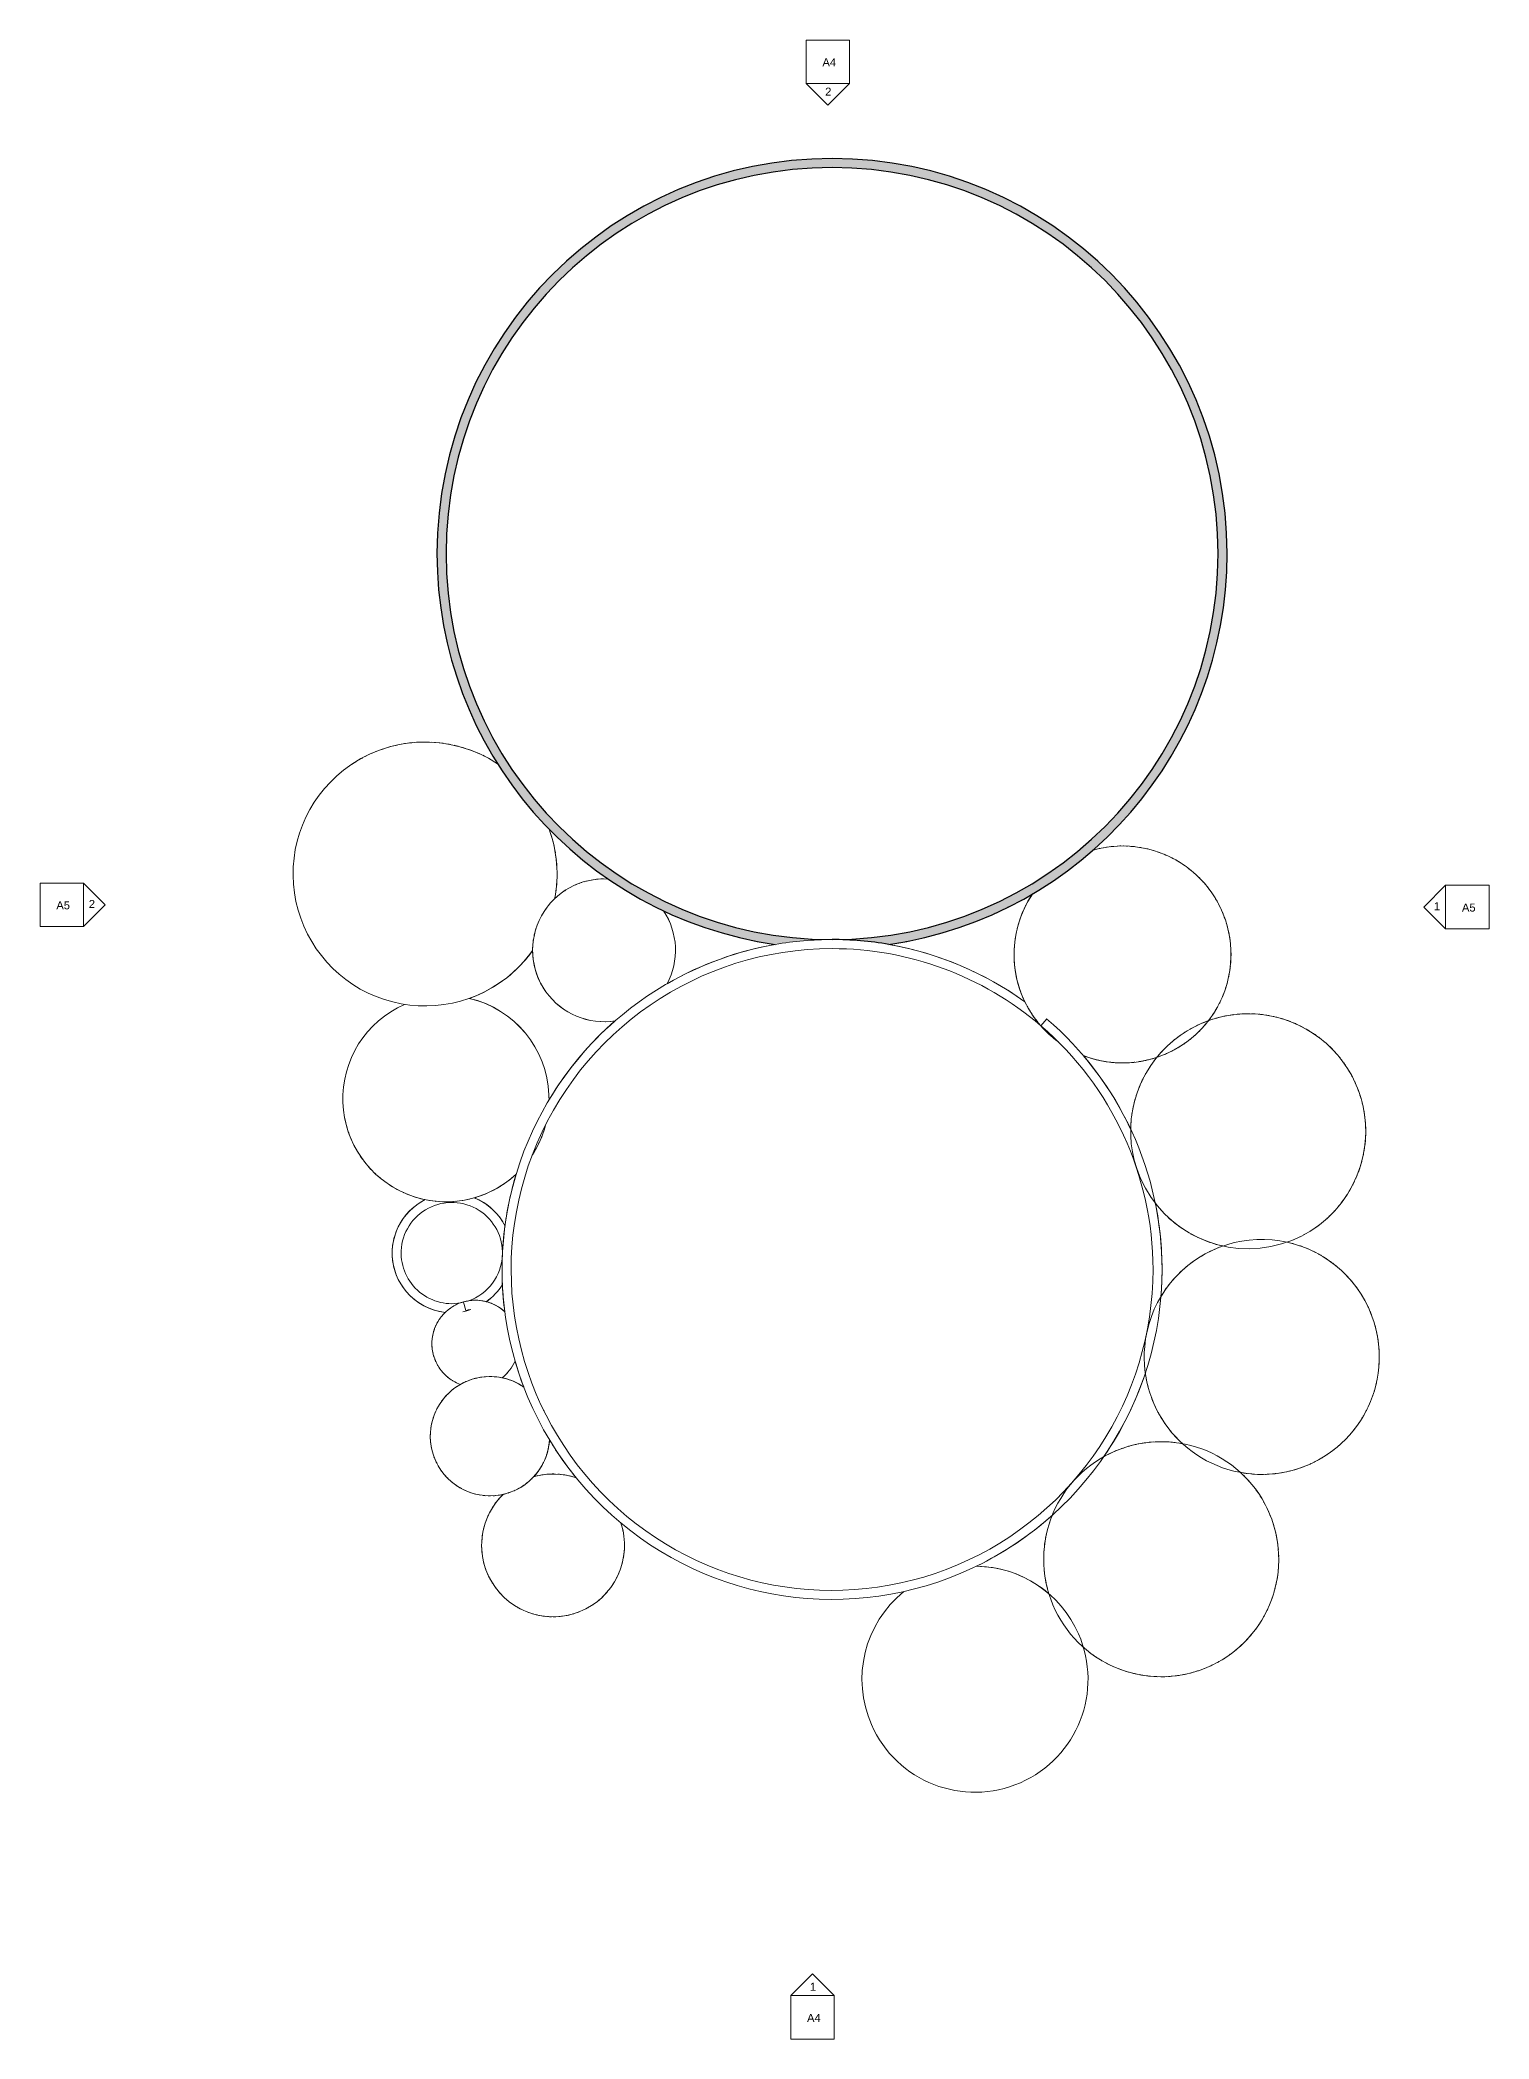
# Model space of a CAD drawing. Header units: inches. Extents: x -870 to 733, y -1250 to 961.
import ezdxf

# ---------------------------------------------------------------- set-up
doc = ezdxf.new("R2010")
doc.units = ezdxf.units.IN
doc.header["$MEASUREMENT"] = 0
for name, color, linetype, lineweight in [('A-ROOF', 132, 'Continuous', 13), ('A-WALL', 113, 'Continuous', 13), ('A-WALL-PATT', 111, 'Continuous', 13), ('G-ANNO-SYMB', 111, 'Continuous', 9)]:
    doc.layers.add(name, color=color, linetype=linetype, lineweight=lineweight)
doc.styles.add('Arial', font='arial.ttf', dxfattribs={"height": 8.851796})

# ---------------------------------------------------------------- blocks, each defined once
blk = doc.blocks.new('Elevation - Detail Number-164347-Staff Room Roof')
at = {"layer": 'G-ANNO-SYMB'}
for p, q in [((-0.25, -0.25), (-0.25, 0.25)), ((-0.25, 0.25), (0.25, 0.25)), ((0.25, 0.25), (0.25, -0.25)), ((0.25, -0.25), (-0.25, -0.25))]:
    blk.add_line(p, q, dxfattribs=at)
blk = doc.blocks.new('Elevation - Detail Number-164074-Staff Room Roof')
at = {"layer": 'G-ANNO-SYMB'}
for p, q in [((0, 0.25), (-0.25, 0)), ((0.25, 0), (0, 0.25)), ((-0.25, 0), (0.25, 0))]:
    blk.add_line(p, q, dxfattribs=at)

msp = doc.modelspace()

# ---------------------------------------------------------------- hatches: boundary and pattern name
at = {"layer": 'A-WALL-PATT'}
for points in [[(-421.1, 393), (-420.8, 407.5), (-420.1, 422.1), (-418.8, 436.6), (-417.1, 451.1), (-414.9, 465.5), (-412.1, 479.8), (-408.9, 494.1), (-405.2, 508.2), (-401.1, 522.1), (-396.4, 535.9), (-391.3, 549.6), (-385.7, 563.1), (-379.7, 576.3), (-373.2, 589.4), (-366.3, 602.2), (-358.9, 614.8), (-351.1, 627.1), (-342.9, 639.2), (-334.3, 651), (-325.3, 662.4), (-315.9, 673.6), (-306.1, 684.4), (-296, 694.9), (-285.5, 705), (-274.7, 714.8), (-263.5, 724.2), (-252.1, 733.2), (-240.3, 741.8), (-228.3, 750), (-215.9, 757.8), (-202.6, 765.5), (-190.5, 772.1), (-177.5, 778.6), (-164.2, 784.6), (-150.7, 790.2), (-137.1, 795.3), (-123.2, 799.9), (-109.3, 804.1), (-95.2, 807.8), (-80.8, 811), (-66.6, 813.7), (-52.2, 816), (-37.7, 817.7), (-23.2, 819), (-8.6, 819.7), (5.9, 820), (20.5, 819.7), (35.1, 819), (49.6, 817.7), (64.1, 816), (78.5, 813.7), (92.8, 811), (107, 807.8), (121.1, 804.1), (135.1, 799.9), (148.9, 795.3), (162.6, 790.2), (176, 784.6), (189.3, 778.6), (202.4, 772.1), (215.2, 765.2), (227.8, 757.8), (240.1, 750), (252.2, 741.8), (263.9, 733.2), (275.4, 724.2), (286.6, 714.8), (297.4, 705), (307.9, 694.9), (318, 684.4), (327.8, 673.6), (337.2, 662.4), (346.2, 651), (354.8, 639.2), (363, 627.1), (370.8, 614.8), (378.1, 602.2), (385.1, 589.4), (391.5, 576.3), (397.6, 563.1), (403.2, 549.6), (408.3, 535.9), (412.9, 522.1), (417.1, 508.2), (420.8, 494.1), (424, 479.8), (426.7, 465.5), (429, 451.1), (430.7, 436.6), (431.9, 422.1), (432.7, 407.5), (432.9, 393), (442.9, 393), (442.7, 407.7), (441.9, 422.5), (440.7, 437.2), (438.9, 451.8), (436.7, 466.4), (434, 480.9), (430.8, 495.3), (427.1, 509.6), (422.9, 523.8), (418.2, 537.8), (413.1, 551.6), (407.5, 565.3), (401.5, 578.8), (395, 592), (388, 605), (380.6, 617.8), (372.8, 630.3), (364.6, 642.6), (356, 654.6), (346.9, 666.2), (337.5, 677.6), (327.7, 688.6), (317.5, 699.3), (307, 709.7), (296.1, 719.7), (284.9, 729.3), (273.4, 738.5), (261.6, 747.4), (249.5, 755.8), (237.1, 763.8), (224.4, 771.4), (211.5, 778.6), (198.4, 785.3), (185, 791.6), (171.5, 797.4), (157.7, 802.8), (143.8, 807.6), (129.7, 812.1), (115.5, 816), (101.1, 819.5), (86.7, 822.4), (72.1, 824.9), (57.5, 826.9), (42.8, 828.4), (28.1, 829.4), (13.3, 829.9), (-1.5, 829.9), (-16.2, 829.4), (-30.9, 828.4), (-45.6, 826.9), (-60.2, 824.9), (-74.8, 822.4), (-89.3, 819.5), (-103.6, 816), (-117.8, 812.1), (-131.9, 807.6), (-145.8, 802.8), (-159.6, 797.4), (-173.2, 791.6), (-186.5, 785.3), (-199.7, 778.6), (-212.6, 771.4), (-225.2, 763.8), (-237.6, 755.8), (-249.7, 747.4), (-261.6, 738.5), (-273.1, 729.3), (-284.3, 719.7), (-295.1, 709.7), (-305.7, 699.3), (-315.8, 688.6), (-325.6, 677.6), (-335.1, 666.2), (-344.1, 654.6), (-352.7, 642.6), (-361, 630.3), (-368.8, 617.8), (-376.2, 605), (-383.1, 592), (-389.6, 578.8), (-395.7, 565.3), (-401.2, 551.6), (-406.4, 537.8), (-411, 523.8), (-415.2, 509.6), (-418.9, 495.3), (-422.1, 480.9), (-424.9, 466.4), (-427.1, 451.8), (-428.8, 437.2), (-430.1, 422.5), (-430.8, 407.7), (-431.1, 393)], [(-56.9, -39.5), (-44.5, -37.5), (-31.9, -36), (-19.3, -34.9), (-6.7, -34.3), (5.9, -34), (-8.6, -33.8), (-23.2, -33), (-37.7, -31.8), (-52.2, -30.1), (-66.6, -27.8), (-80.9, -25.1), (-95.2, -21.9), (-109.3, -18.2), (-123.2, -14), (-137.1, -9.4), (-150.7, -4.3), (-164.2, 1.3), (-177.5, 7.3), (-190.5, 13.8), (-203.3, 20.8), (-215.9, 28.1), (-228.3, 35.9), (-240.3, 44.1), (-252.1, 52.7), (-263.5, 61.7), (-274.7, 71.1), (-285.5, 80.9), (-296, 91), (-306.1, 101.5), (-316, 112.4), (-325.3, 123.5), (-334.3, 134.9), (-342.9, 146.7), (-351.1, 158.8), (-358.9, 171.1), (-366.3, 183.7), (-373.2, 196.5), (-379.7, 209.6), (-385.7, 222.8), (-391.3, 236.3), (-396.4, 250), (-401.1, 263.8), (-405.2, 277.8), (-408.9, 291.9), (-412.1, 306.1), (-414.9, 320.4), (-417.1, 334.8), (-418.8, 349.3), (-420.1, 363.8), (-420.8, 378.4), (-421.1, 393), (-431.1, 393), (-430.8, 378.5), (-430.1, 364), (-428.9, 349.5), (-427.2, 335.1), (-425.1, 320.8), (-422.4, 306.5), (-419.3, 292.4), (-415.8, 278.3), (-411.7, 264.4), (-407.2, 250.6), (-402.3, 237), (-396.9, 223.6), (-391.1, 210.3), (-384.8, 197.2), (-378.1, 184.4), (-370.9, 171.7), (-363.4, 159.4), (-355.5, 147.2), (-347.1, 135.4), (-338.4, 123.8), (-329.1, 112.4), (-319.8, 101.6), (-309.9, 91), (-299.7, 80.6), (-289.2, 70.7), (-278.4, 61.1), (-267.2, 51.8), (-255.7, 42.9), (-244, 34.5), (-231.9, 26.4), (-219.7, 18.7), (-207.1, 11.4), (-194.3, 4.6), (-181.4, -1.9), (-168.2, -7.9), (-154.8, -13.4), (-141.2, -18.5), (-127.5, -23.2), (-113.6, -27.4), (-99.6, -31.1), (-85.5, -34.4), (-71.2, -37.2)], [(68.8, -39.5), (83.1, -37.2), (97.3, -34.4), (111.5, -31.1), (125.5, -27.4), (139.3, -23.2), (153.1, -18.5), (166.6, -13.4), (180, -7.9), (193.2, -1.9), (206.2, 4.6), (219, 11.4), (231.5, 18.7), (243.8, 26.4), (255.8, 34.5), (267.6, 42.9), (279.1, 51.8), (290.2, 61.1), (301.1, 70.7), (311.6, 80.6), (321.8, 91), (331.6, 101.6), (341.1, 112.6), (350.2, 123.8), (359, 135.4), (367.3, 147.2), (375.3, 159.4), (382.8, 171.7), (389.9, 184.4), (396.6, 197.2), (402.9, 210.3), (408.8, 223.6), (414.2, 237), (419.1, 250.6), (423.6, 264.4), (427.6, 278.3), (431.2, 292.4), (434.3, 306.5), (436.9, 320.8), (439.1, 335.1), (440.8, 349.5), (442, 364), (442.7, 378.5), (442.9, 393), (432.9, 393), (432.7, 378.4), (431.9, 363.8), (430.7, 349.3), (429, 334.8), (426.7, 320.4), (424, 306.1), (420.8, 291.9), (417.1, 277.8), (412.9, 263.8), (408.3, 250), (403.2, 236.3), (397.6, 222.8), (391.5, 209.6), (385.1, 196.5), (378.1, 183.7), (370.8, 171.1), (363, 158.8), (354.8, 146.7), (346.2, 134.9), (337.2, 123.5), (327.8, 112.3), (318, 101.5), (307.9, 91), (297.4, 80.9), (286.6, 71.1), (275.4, 61.7), (263.9, 52.7), (252.2, 44.1), (240.1, 35.9), (227.8, 28.1), (215.2, 20.8), (202.4, 13.8), (189.3, 7.3), (176, 1.3), (162.6, -4.3), (148.9, -9.4), (135.1, -14), (121.1, -18.2), (107, -21.9), (92.8, -25.1), (78.5, -27.8), (64.1, -30.1), (49.6, -31.8), (35.1, -33), (20.5, -33.8), (5.9, -34), (18.6, -34.3), (31.2, -34.9), (43.8, -36), (56.3, -37.5)]]:
    msp.add_hatch(color=256, dxfattribs=at).paths.add_polyline_path(points, flags=0)

# ---------------------------------------------------------------- linework, layer by layer
at = {"layer": 'A-ROOF'}
for centre, radius, start, end in [((-444.3, 38.5), 146, 56.6408, 128.2174), ((-444.3, 38.5), 146, 128.2174, 308.2174), ((-444.3, 38.5), 146, 349.232, 19.8242), ((327.2, -50.5), 120, 2.3346, 105.7408), ((-246.3, -45.9), 79, 86.6445, 215.5362), ((5.9, 393), 437, 296.0327, 297.0244), ((327.2, -50.5), 120, 146.1064, 182.3346), ((327.2, -50.5), 120, 146.1924, 182.3346), ((5.9, 393), 437, 297.9122, 298.8999), ((5.9, 393), 437, 299.7909, 300.4591), ((-246.3, -45.9), 79, 331.9581, 33.5468), ((5.9, 393), 437, 244.7606, 245.6939), ((-246.3, -45.9), 79, 332.0277, 33.4553), ((5.9, 393), 437, 246.5845, 247.5944), ((5.9, 393), 437, 248.4775, 249.4971), ((5.9, 393), 437, 250.3706, 251.4034), ((5.9, 393), 437, 288.4975, 289.5227), ((5.9, 393), 437, 290.3854, 291.398), ((5.9, 393), 437, 292.2698, 293.2735), ((5.9, 393), 437, 294.152, 295.1489), ((5.9, -399), 365, 99.9177, 119.9959), ((5.9, 393), 437, 252.2637, 253.3155), ((5.9, 393), 437, 254.1567, 255.2386), ((5.9, 393), 437, 256.0498, 257.1857), ((5.9, 393), 437, 257.9428, 259.8435), ((5.9, 393), 437, 278.2711, 280.1463), ((5.9, -399), 365, 54.2536, 80.0823), ((5.9, 393), 437, 280.7709, 282.0215), ((5.9, 393), 437, 282.7707, 283.8968), ((5.9, 393), 437, 284.6991, 285.772), ((5.9, 393), 437, 286.6037, 287.6473), ((-444.3, 38.5), 146, 308.2174, 324.5541), ((-444.3, 38.5), 146, 308.2174, 324.5719), ((-246.3, -45.9), 79, 180.2335, 215.5362), ((327.2, -50.5), 120, 182.3346, 205.84), ((327.2, -50.5), 120, 182.3346, 207.2637), ((327.2, -50.5), 120, 248.7578, 2.3346), ((-444.3, 38.5), 146, 289.6048, 308.2174), ((-421.2, -210.1), 114, 113.6809, 182.1346), ((-421.2, -210.1), 114, 2.1346, 76.9241), ((-421.2, -210.1), 114, 2.1346, 76.8588), ((-246.3, -45.9), 79, 215.5362, 279.0447), ((-246.3, -45.9), 79, 215.5362, 279.1423), ((327.2, -50.5), 120, 208.4006, 211.2721), ((5.9, -399), 365, 131.0765, 149.0799), ((327.2, -50.5), 120, 211.79, 215.1718), ((327.2, -50.5), 120, 216.1572, 218.575), ((327.2, -50.5), 120, 219.792, 221.1021), ((327.2, -50.5), 120, 221.1206, 233.7241), ((466.2, -246.1), 130, 3.8942, 198.3815), ((327.2, -50.5), 120, 248.8292, 288.435), ((5.9, -399), 365, 25.1944, 40.4157), ((466.2, -246.1), 130, 147.6681, 148.4069), ((466.2, -246.1), 130, 144.1949, 144.9152), ((466.2, -246.1), 130, 141.0304, 141.4235), ((466.2, -246.1), 130, 158.0876, 158.8825), ((466.2, -246.1), 130, 154.6144, 155.3905), ((466.2, -246.1), 130, 151.1413, 151.8987), ((-421.2, -210.1), 114, 182.1346, 313.0039), ((-421.2, -210.1), 114, 359.2903, 2.1346), ((-421.2, -210.1), 114, 359.226, 2.1346), ((466.2, -246.1), 130, 168.507, 169.3591), ((466.2, -246.1), 130, 165.0339, 165.8668), ((466.2, -246.1), 130, 161.5607, 162.3746), ((-421.2, -210.1), 114, 327.0469, 345.1125), ((466.2, -246.1), 130, 178.0221, 178.9263), ((466.2, -246.1), 130, 175.4532, 176.3444), ((466.2, -246.1), 130, 171.9801, 172.8517), ((466.2, -246.1), 130, 198.3815, 3.8942), ((-421.2, -210.1), 114, 286.0014, 312.9789), ((5.9, -399), 365, 163.1894, 172.4069), ((-414.7, -380.8), 66, 116.4023, 177.5138), ((-414.7, -380.8), 66, 26.9065, 67.9538), ((5.9, -399), 365, 0, 11.5686), ((481.2, -495.7), 130, 354.9317, 174.9317), ((-414.7, -380.8), 66, 177.5138, 263.7842), ((-414.7, -380.8), 66, 305.2693, 328.0879), ((-414.7, -380.8), 66, 322.4811, 323.8247), ((5.9, -399), 365, 182.6207, 187.365), ((5.9, -399), 365, 355.3173, 0), ((-388.7, -481), 48, 105.8944, 249.966), ((-388.7, -481), 48, 47.0116, 105.8944), ((-388.7, -481), 48, 47.1727, 75.2747), ((-414.7, -380.8), 66, 309.5489, 310.8928), ((-414.7, -380.8), 66, 313.7715, 315.3267), ((-414.7, -380.8), 66, 318.0469, 319.6022), ((481.2, -495.7), 130, 174.9317, 354.9317), ((-388.7, -481), 48, 308.0272, 336.4956), ((-388.7, -481), 48, 308.1304, 336.3027), ((5.9, -399), 365, 196.1105, 200.8545), ((-372.5, -583.4), 66, 55.4194, 194.1632), ((-372.5, -583.4), 66, 55.5563, 78.2535), ((5.9, -399), 365, 325.4518, 341.6914), ((481.2, -495.7), 130, 187.9595, 188.5311), ((481.2, -495.7), 130, 190.0514, 191.3921), ((481.2, -495.7), 130, 193.4929, 194.8256), ((481.2, -495.7), 130, 196.9275, 198.2601), ((481.2, -495.7), 130, 200.3577, 201.696), ((481.2, -495.7), 130, 203.7848, 205.1338), ((-372.5, -583.4), 66, 25.3954, 25.7386), ((481.2, -495.7), 130, 207.2098, 208.5742), ((481.2, -495.7), 130, 210.6332, 212.0184), ((481.2, -495.7), 130, 214.0554, 215.4684), ((481.2, -495.7), 130, 217.4767, 218.9278), ((-372.5, -583.4), 66, 194.1632, 356.5566), ((-372.5, -583.4), 66, 342.2943, 356.395), ((5.9, -399), 365, 211.0969, 219.1346), ((370, -719.5), 130, 8.3055, 188.3055), ((370, -719.5), 130, 109.0253, 110.0058), ((370, -719.5), 130, 105.6387, 106.5801), ((370, -719.5), 130, 102.2517, 103.1562), ((370, -719.5), 130, 98.8642, 99.7336), ((370, -719.5), 130, 95.4763, 96.312), ((370, -719.5), 130, 92.0877, 92.8912), ((370, -719.5), 130, 88.6983, 90.5209), ((370, -719.5), 130, 86.0509, 87.1266), ((481.2, -495.7), 130, 220.8973, 222.4043), ((370, -719.5), 130, 82.6302, 83.7343), ((481.2, -495.7), 130, 223.8682, 224.3174), ((481.2, -495.7), 130, 224.8674, 225.9167), ((370, -719.5), 130, 79.5511, 80.3434), ((481.2, -495.7), 130, 227.303, 227.5922), ((-372.5, -583.4), 66, 317.4031, 342.2943), ((370, -719.5), 130, 118.4077, 119.1838), ((370, -719.5), 130, 115.7978, 116.8652), ((370, -719.5), 130, 112.4117, 113.4338), ((-302.7, -704.2), 79, 71.018, 105.6307), ((-302.7, -704.2), 79, 71.1663, 105.575), ((-302.7, -704.2), 79, 134.3664, 183.4095), ((-302.7, -704.2), 79, 356.5905, 18.3129), ((5.9, -399), 365, 295.934, 311.826), ((370, -719.5), 130, 188.3055, 8.3055), ((-302.7, -704.2), 79, 183.4095, 356.5905), ((164, -852.3), 125, 23.6554, 89.3708), ((164, -852.3), 125, 49.1887, 89.2747), ((164, -852.3), 125, 129.0669, 203.6554), ((164, -852.3), 125, 203.6554, 23.6554)]:
    msp.add_arc(centre, radius, start, end, dxfattribs=at)
at = {"layer": 'A-WALL'}
for p, q in [((-364.1, 160.5), (-365.8, 161.6)), ((-306.1, 85.8), (-306.8, 87.7)), ((295.3, 65.2), (294.8, 65)), ((-241.8, 32.9), (-241.9, 33)), ((-300.8, 11.3), (-300.2, 14.6)), ((227.5, 16.3), (225.6, 13.4)), ((-327.8, -49.6), (-325.3, -46.2)), ((224.3, -112.2), (224.3, -112.4)), ((243.3, -121.8), (236.8, -129.4)), ((-307.2, -211.6), (-307.3, -205.8)), ((-533.6, -229.1), (-532.1, -236.4)), ((-531.3, -239.5), (-530.2, -243.6)), ((336.2, -243.7), (336.3, -243.8)), ((-325.7, -272.3), (-324.8, -271)), ((-346, -295.7), (-343.5, -293.5)), ((363.5, -325.7), (363.5, -325.8)), ((363.5, -325.8), (364.8, -327.4)), ((434.5, -372.2), (438.1, -373)), ((438.1, -373), (435.8, -373.9)), ((509.2, -368.8), (509.9, -368.5)), ((-407.9, -437.1), (-410.8, -438.4)), ((-401.8, -434.9), (-406.4, -436.4)), ((-399.1, -444.5), (-401.7, -435.3)), ((371.3, -426.3), (369.7, -428.8)), ((-356.1, -445.8), (-356.3, -445.6)), ((-345.4, -501.8), (-344.7, -500.3)), ((-406.9, -525.4), (-405.2, -526.1)), ((-359.1, -518.8), (-358.6, -518.5)), ((-359.1, -518.8), (-359.1, -518.8)), ((352.5, -513.6), (352.5, -513.7)), ((609.7, -515.2), (609.7, -515.1)), ((308, -605.2), (306.6, -606)), ((-277.1, -629.5), (-277.2, -629.4)), ((-357.9, -647.8), (-358, -647.8)), ((-227.6, -679.5), (-227.7, -679.5)), ((249.3, -671), (248.5, -673.2)), ((245.7, -757.7), (245.8, -757.8)), ((283.8, -816.8), (283.9, -817))]:
    msp.add_line(p, q, dxfattribs=at)
at = {"layer": 'A-WALL', "flags": 128}
for points in [[(-490.5, 177), (-491.1, 176.7), (-494.8, 175.4)], [(-482.5, 179.4), (-483.2, 179.2), (-486.8, 178.1)], [(-474.3, 181.3), (-475.1, 181.2), (-478.7, 180.4)], [(-466.1, 182.8), (-467, 182.7), (-470.4, 182.1)], [(-457.7, 183.8), (-458.8, 183.7), (-462.1, 183.4)], [(-449.4, 184.4), (-450.5, 184.3), (-453.8, 184.2)], [(-441, 184.4), (-442.3, 184.5), (-445.4, 184.5)], [(-432.6, 184), (-434, 184.1), (-437, 184.3)], [(-424.2, 183.1), (-425.7, 183.3), (-428.6, 183.6)], [(-416, 181.7), (-417.6, 182), (-420.3, 182.5)], [(-407.8, 179.8), (-409.5, 180.3), (-412, 180.9)], [(-399.7, 177.5), (-401.5, 178.1), (-403.9, 178.8)], [(-527.8, 158.2), (-527.9, 158.1), (-534.6, 153.2)], [(-520.8, 162.8), (-521, 162.7), (-525.5, 159.8)], [(-513.6, 167), (-513.8, 166.8), (-518, 164.5)], [(-506.1, 170.7), (-506.5, 170.6), (-510.4, 168.6)], [(-498.4, 174.1), (-498.9, 173.9), (-502.7, 172.3)], [(-391.8, 174.7), (-393.6, 175.4), (-395.9, 176.2)], [(-384.1, 171.5), (-386, 172.3), (-388.1, 173.2)], [(-376.5, 167.8), (-378.5, 168.8), (-380.4, 169.8)], [(-369.2, 163.7), (-371.2, 164.9), (-373, 165.9)], [(-303.7, 77.9), (-304.4, 80.4), (-305, 82.4)], [(-301.7, 70), (-302.4, 72.9), (-302.8, 74.5)], [(-300.1, 61.8), (-300.7, 65.3), (-301, 66.6)], [(302.6, 67), (302, 66.8), (298.5, 66)], [(310.1, 68.3), (309.4, 68.2), (306, 67.6)], [(317.6, 69.1), (316.8, 69), (313.6, 68.7)], [(325.2, 69.5), (324.2, 69.5), (321.1, 69.3)], [(332.8, 69.4), (331.7, 69.4), (328.7, 69.5)], [(340.3, 68.8), (339.1, 68.9), (336.3, 69.1)], [(347.8, 67.7), (346.5, 67.9), (343.9, 68.3)], [(355.3, 66.2), (353.9, 66.5), (351.4, 67)], [(-299, 53.3), (-299.5, 57.6), (-299.6, 58.5)], [(-298.4, 43.9), (-298.7, 49.9), (-298.7, 50.4)], [(362.6, 64.2), (361.1, 64.6), (358.8, 65.3)], [(369.7, 61.7), (368.2, 62.3), (366, 63)], [(376.7, 58.8), (375.1, 59.5), (373.1, 60.4)], [(383.5, 55.4), (381.8, 56.3), (380, 57.2)], [(390.1, 51.7), (388.4, 52.7), (386.7, 53.7)], [(396.5, 47.5), (394.7, 48.7), (393.2, 49.7)], [(402.5, 42.9), (400.7, 44.3), (399.4, 45.3)], [(-299.7, 17.9), (-299.6, 19), (-299.1, 23)], [(-298.8, 26), (-298.7, 26.7), (-298.4, 31.8)], [(-298.3, 34.2), (-298.3, 34.4), (-298.3, 42.2), (-298.3, 42.3)], [(408.3, 38), (406.4, 39.6), (405.3, 40.6)], [(413.7, 32.6), (411.9, 34.5), (410.9, 35.5)], [(418.8, 27), (417, 29), (416.1, 30)], [(423.5, 21.1), (421.8, 23.3), (421, 24.2)], [(220.1, 3.6), (219.8, 3.2), (218.3, 0)], [(223.7, 10.3), (223.4, 9.8), (221.7, 6.8)], [(427.8, 14.8), (426.2, 17.3), (425.6, 18.2)], [(431.8, 8.3), (430.2, 11), (429.7, 11.8)], [(435.3, 1.6), (433.8, 4.5), (433.4, 5.2)], [(211.7, -17.7), (211.7, -18), (210.7, -21.8)], [(214.1, -10.4), (213.9, -10.7), (212.7, -14.3)], [(216.8, -3.3), (216.7, -3.7), (215.3, -7.1)], [(438.4, -5.4), (437, -2.3), (436.7, -1.6)], [(441, -12.6), (439.8, -9.2), (439.6, -8.6)], [(443.2, -20), (442.2, -16.3), (442, -15.8)], [(219.2, -102.8), (209.5, -96.1), (199.7, -89.7), (189.6, -83.6), (179.3, -77.9), (168.9, -72.5), (158.3, -67.4), (147.6, -62.6), (136.7, -58.3), (125.6, -54.2), (114.5, -50.6), (103.2, -47.2), (91.8, -44.3), (80.3, -41.7), (68.8, -39.5)], [(207.6, -40.1), (207.6, -40.3), (207.3, -45.2)], [(208.5, -32.6), (208.5, -32.8), (207.9, -37.1)], [(209.9, -25.1), (209.8, -25.3), (209, -29.3)], [(445, -27.6), (444.1, -23.5), (444, -23.1)], [(446.2, -35.6), (445.5, -30.8), (445.5, -30.5)], [(447.1, -45.6), (446.5, -38.2), (446.5, -38.1)], [(-345.4, -69), (-341.5, -65.2), (-341.3, -65.1)], [(-339, -62.7), (-335.7, -59.2), (-335.6, -59)], [(-333.2, -56.3), (-330.3, -52.8), (-330.1, -52.6)], [(207.2, -47.8), (207.2, -47.8), (207.3, -55.4)], [(-353.9, -76.2), (-347.5, -70.9), (-347.5, -70.8)], [(-311.6, -241.6), (-311.3, -240.5), (-311, -239.2)], [(596.2, -245.1), (596.2, -245), (595.9, -237.3)], [(-529.1, -246.8), (-527.7, -250.6), (-527.7, -250.7)], [(-526.5, -253.8), (-524.9, -257.5), (-524.8, -257.5)], [(-523.4, -260.6), (-521.6, -264.1), (-521.5, -264.2)], [(-323.1, -268.2), (-322, -266.3), (-321.2, -264.8)], [(-319.6, -261.9), (-318.8, -260.1), (-317.9, -258.3)], [(-316.5, -255.3), (-315.9, -253.8), (-315, -251.6)], [(-313.9, -248.5), (-313.4, -247.2), (-312.6, -244.7)], [(594.2, -268.5), (594.3, -267.9), (594.9, -264.1)], [(595.4, -260.8), (595.4, -260.3), (595.8, -256.1)], [(596, -253), (596, -252.6), (596.2, -247.7)], [(-519.8, -267.2), (-517.8, -270.6), (-517.8, -270.6)], [(-515.9, -273.6), (-513.7, -276.7), (-513.6, -276.8)], [(-511.5, -279.6), (-509.1, -282.6), (-509.1, -282.7)], [(-506.8, -285.4), (-504.2, -288.2), (-504.1, -288.3)], [(588.1, -291.2), (588.5, -290.2), (589.5, -287.2)], [(590.6, -283.8), (590.9, -282.9), (591.8, -279.6)], [(592.7, -276.2), (592.8, -275.5), (593.6, -271.9)], [(-501.6, -290.8), (-498.9, -293.4), (-498.8, -293.5)], [(-496.2, -295.9), (-493.3, -298.3), (-493.2, -298.4)], [(-490.4, -300.7), (-487.4, -302.9), (-487.3, -303)], [(-484.3, -305), (-481.2, -307), (-481.1, -307.1)], [(-478, -308.9), (-474.8, -310.7), (-474.6, -310.8)], [(-364.1, -308.8), (-361.2, -307), (-360.9, -306.8)], [(-357.8, -304.8), (-355, -302.9), (-354.7, -302.7)], [(-351.7, -300.5), (-349.1, -298.4), (-348.8, -298.1)], [(578, -312.4), (578.8, -311.1), (580.1, -308.8)], [(581.8, -305.6), (582.4, -304.3), (583.6, -301.8)], [(585.2, -298.5), (585.7, -297.3), (586.8, -294.6)], [(-444.2, -321.7), (-448.9, -324.4), (-453.4, -327.3), (-457.6, -330.7), (-461.6, -334.4), (-465.2, -338.4), (-468.5, -342.6), (-471.5, -347.2), (-474, -351.9), (-476.2, -356.9), (-477.9, -362), (-479.3, -367.2), (-480.2, -372.5), (-480.6, -377.9)], [(-471.4, -312.4), (-468.1, -314), (-467.9, -314.1)], [(-464.6, -315.5), (-461.3, -316.8), (-461.1, -316.9)], [(-457.6, -318.1), (-454.2, -319.2), (-454, -319.3)], [(-450.5, -320.2), (-447, -321.1), (-446.8, -321.2)], [(-443.2, -321.9), (-439.7, -322.6), (-439.5, -322.6)], [(-435.9, -323.1), (-432.4, -323.5), (-432.1, -323.6)], [(-428.5, -323.8), (-424.9, -324), (-424.7, -324)], [(-421, -324.1), (-417.5, -324), (-417.2, -324)], [(-413.6, -323.8), (-410.1, -323.5), (-409.8, -323.5)], [(-406.2, -323.1), (-402.7, -322.6), (-402.4, -322.5)], [(-398.8, -321.9), (-395.4, -321.1), (-395.1, -321.1)], [(-391.6, -320.2), (-388.2, -319.2), (-387.9, -319.1)], [(-355.9, -350.8), (-358.4, -346.3), (-361.3, -341.9), (-364.6, -337.8), (-368.1, -334), (-372, -330.5), (-376.1, -327.2), (-380.4, -324.4), (-385, -321.8), (-389.8, -319.7)], [(-384.4, -318), (-381.2, -316.8), (-380.9, -316.7)], [(-377.5, -315.4), (-374.3, -314), (-374, -313.8)], [(-370.7, -312.3), (-367.6, -310.7), (-367.3, -310.5)], [(367, -330.2), (368.3, -331.6), (369.8, -333.4)], [(564.2, -331.5), (565.5, -329.9), (566.9, -328.3)], [(569.2, -325.4), (570.3, -323.9), (571.7, -322.1)], [(573.8, -319.1), (574.7, -317.6), (576.1, -315.6)], [(372.2, -335.9), (373.4, -337.1), (375.2, -339)], [(377.7, -341.4), (378.8, -342.4), (380.9, -344.3)], [(383.6, -346.5), (384.5, -347.2), (387, -349.2)], [(389.7, -351.2), (390.5, -351.8), (393.4, -353.8)], [(540.9, -352.5), (543.1, -350.9), (544.3, -350)], [(547.2, -347.8), (549.2, -346.2), (550.4, -345.1)], [(553.2, -342.7), (555, -341.1), (556.3, -339.8)], [(558.9, -337.2), (560.4, -335.7), (561.7, -334.2)], [(396.1, -355.6), (396.7, -356), (400.2, -358.1)], [(402.8, -359.6), (403.2, -359.8), (407.7, -362.2)], [(409.7, -363.2), (409.8, -363.3), (416.7, -366.3), (416.8, -366.3)], [(418.2, -366.9), (423.7, -369), (424, -369.1)], [(426.7, -370), (430.9, -371.2), (431.4, -371.4)], [(432.5, -375.2), (431.1, -375.7), (428.5, -376.9)], [(513.2, -367.3), (516.4, -366), (517.2, -365.7)], [(520.5, -364.2), (523.4, -362.8), (524.3, -362.4)], [(527.5, -360.7), (530.2, -359.2), (531.2, -358.7)], [(534.4, -356.8), (536.8, -355.3), (537.9, -354.5)], [(-480.6, -377.9), (-480.6, -383.4), (-480.2, -388.9), (-479.3, -394.4), (-477.9, -399.7), (-476.1, -404.9), (-473.9, -410), (-471.2, -414.8), (-468.2, -419.4), (-464.8, -423.7), (-461, -427.8), (-456.9, -431.5), (-452.5, -434.8), (-447.9, -437.8), (-443, -440.4), (-438, -442.5), (-432.7, -444.3), (-427.4, -445.6), (-421.9, -446.4)], [(399.2, -394.8), (399, -395), (393.4, -399.9), (393.3, -399.9)], [(405.3, -390.1), (405, -390.4), (400.9, -393.5)], [(411.8, -385.8), (411.2, -386.2), (407.8, -388.4)], [(418.5, -381.8), (417.6, -382.3), (414.5, -384.1)], [(425.4, -378.3), (424.3, -378.8), (421.5, -380.2)], [(375.6, -419.8), (373.8, -422.5), (373.1, -423.5)], [(380.5, -413.5), (378.2, -416.4), (377.6, -417.1)], [(385.8, -407.4), (382.9, -410.6), (382.5, -411.1)], [(392.2, -401), (388, -405.1), (387.7, -405.3)], [(-416.7, -442.1), (-418.8, -443.7), (-418.9, -443.8)], [(-412.5, -439.4), (-415, -440.9), (-415, -440.9)], [(-397.3, -433.8), (-397.5, -433.9), (-401.8, -434.9)], [(-392.7, -433.2), (-393.1, -433.2), (-395.8, -433.6)], [(-388, -433), (-388.6, -433), (-390.8, -433.1)], [(-383.3, -433.3), (-384.1, -433.3), (-386, -433.1)], [(-378.7, -434.1), (-379.7, -433.9), (-381.3, -433.6)], [(-374.2, -435.3), (-375.3, -434.9), (-376.7, -434.6)], [(-369.8, -436.9), (-371.1, -436.4), (-372.2, -436)], [(-365.5, -439), (-367, -438.2), (-367.9, -437.8)], [(-361.5, -441.5), (-363.1, -440.4), (-363.8, -440)], [(-432.2, -460.7), (-433.1, -462.8), (-433.2, -463)], [(-429.9, -456.4), (-431.1, -458.5), (-431.1, -458.7)], [(-427.2, -452.3), (-428.6, -454.3), (-428.7, -454.5)], [(-424.1, -448.6), (-425.7, -450.5), (-425.8, -450.6)], [(-420.6, -445.2), (-422.4, -446.9), (-422.5, -447)], [(-402.6, -445.7), (-398.1, -444.7), (-393.7, -443.4)], [(-357.6, -444.4), (-359.5, -443), (-359.9, -442.6)], [(-436.7, -479.5), (-436.7, -481.7), (-436.7, -482)], [(-436.6, -484.3), (-436.4, -486.5), (-436.3, -486.8)], [(-436.3, -474.6), (-436.5, -476.9), (-436.5, -477.2)], [(-435.4, -469.9), (-435.8, -472.1), (-435.9, -472.3)], [(-434, -465.2), (-434.7, -467.4), (-434.8, -467.6)], [(-436, -489.1), (-435.6, -491.2), (-435.5, -491.6)], [(-434.9, -493.9), (-434.3, -495.9), (-434.2, -496.3)], [(-433.4, -498.5), (-432.6, -500.4), (-432.4, -500.8)], [(-431.4, -502.9), (-430.4, -504.7), (-430.2, -505.1)], [(-429, -507.1), (-427.9, -508.8), (-427.6, -509.2)], [(-350.4, -510), (-349.4, -508.5), (-348.9, -507.9)], [(-347.7, -506), (-346.8, -504.6), (-346.4, -503.8)], [(-426.2, -511), (-424.9, -512.6), (-424.5, -512.9)], [(-422.9, -514.7), (-421.5, -516), (-421.1, -516.4)], [(-419.4, -518), (-417.9, -519.2), (-417.4, -519.5)], [(-415.5, -520.9), (-413.9, -521.9), (-413.4, -522.2)], [(-411.3, -523.4), (-409.7, -524.2), (-409.1, -524.5)], [(-356.9, -517), (-355.5, -515.7), (-355, -515.3)], [(-353.5, -513.7), (-352.2, -512.3), (-351.8, -511.8)], [(329.9, -595.9), (328.1, -596.5), (326, -597.2)], [(337.5, -593.6), (335.6, -594.2), (333.6, -594.7)], [(345.3, -591.9), (343.2, -592.3), (341.3, -592.7)], [(353.1, -590.6), (351, -590.9), (349.1, -591.2)], [(361, -589.8), (358.8, -590), (356.9, -590.2)], [(368.9, -589.5), (366.6, -589.6), (364.8, -589.6)], [(376.9, -589.7), (374.5, -589.6), (372.8, -589.6)], [(384.8, -590.4), (382.3, -590.1), (380.7, -590)], [(392.6, -591.5), (390.1, -591.1), (388.6, -590.9)], [(315.1, -601.7), (313.5, -602.4), (311.5, -603.4)], [(322.4, -598.5), (320.7, -599.2), (318.7, -600.1)], [(462, -627.7), (459.6, -625.4), (459, -624.8)], [(467.4, -633.5), (465.1, -630.9), (464.6, -630.4)], [(472.5, -639.6), (470.3, -636.9), (469.9, -636.3)], [(477.2, -646.1), (475.1, -643.1), (474.7, -642.6)], [(481.5, -652.8), (479.5, -649.6), (479.2, -649.1)], [(485.4, -659.7), (483.5, -656.3), (483.3, -655.9)], [(488.9, -667), (487.2, -663.3), (487, -663)], [(244.9, -684.1), (244.5, -685.5), (243.8, -688.2)], [(247.2, -676.6), (246.7, -678.2), (245.9, -680.7)], [(491.9, -674.4), (490.3, -670.5), (490.2, -670.2)], [(494.5, -682.2), (493.1, -677.9), (493, -677.6)], [(496.6, -690.4), (495.4, -685.4), (495.3, -685.2)], [(240.5, -707.1), (240.5, -707.9), (240.2, -711.6)], [(241.5, -699.4), (241.4, -700.4), (240.9, -703.7)], [(243, -691.7), (242.7, -692.9), (242.1, -695.9)], [(498.6, -700.8), (497.2, -693), (497.2, -692.9)], [(240, -714.9), (240, -715.5), (240, -719.6)], [(240, -722.7), (240, -723.1), (240.2, -728)], [(240.4, -730.5), (240.4, -730.7), (241.3, -738.3)]]:
    msp.add_lwpolyline(points, dxfattribs=at)
at = {"layer": 'A-WALL', "lineweight": 30}
for centre, radius, start, end in [((5.9, 393), 437, 360, 180), ((5.9, 393), 427, 0, 180), ((5.9, 393), 437, 180, 261.7289), ((5.9, 393), 427, 180, 270), ((5.9, 393), 427, 270, 0), ((5.9, 393), 437, 278.2711, 360), ((5.9, -399), 365, 80.0823, 90)]:
    msp.add_arc(centre, radius, start, end, dxfattribs=at)
at = {"layer": 'A-WALL'}
for centre, radius, start, end in [((-246.3, -45.9), 79, 117.1846, 119.4786), ((-246.3, -45.9), 79, 112.714, 115.0061), ((-246.3, -45.9), 79, 108.2433, 110.5337), ((-246.3, -45.9), 79, 103.7726, 106.0616), ((-246.3, -45.9), 79, 99.3019, 101.5895), ((-246.3, -45.9), 79, 94.8312, 97.1177), ((-246.3, -45.9), 79, 90.3604, 92.6459), ((-246.3, -45.9), 79, 86.7628, 88.1743), ((-246.3, -45.9), 79, 144.0082, 146.32), ((-246.3, -45.9), 79, 139.5377, 141.8455), ((-246.3, -45.9), 79, 135.0671, 137.3714), ((-246.3, -45.9), 79, 130.5965, 132.8977), ((-246.3, -45.9), 79, 126.1259, 128.4244), ((-246.3, -45.9), 79, 121.6553, 123.9514), ((-246.3, -45.9), 79, 161.8904, 164.226), ((-246.3, -45.9), 79, 157.4199, 159.748), ((-246.3, -45.9), 79, 152.9493, 155.2712), ((-246.3, -45.9), 79, 148.4788, 150.7952), ((5.9, -399), 365, 99.9177, 159.0009), ((5.9, -399), 355, 90, 159.0009), ((-246.3, -45.9), 79, 175.3019, 177.6709), ((-246.3, -45.9), 79, 170.8314, 173.1869), ((-246.3, -45.9), 79, 166.3609, 168.7055), ((5.9, -399), 365, 90, 99.9177), ((5.9, -399), 355, 49.4982, 90), ((-246.3, -45.9), 79, 179.7724, 182.1587), ((-246.3, -45.9), 79, 184.2429, 186.6518), ((-246.3, -45.9), 79, 188.7134, 191.1533), ((-246.3, -45.9), 79, 193.1839, 195.6686), ((327.2, -50.5), 120, 182.3346, 185.9195), ((327.2, -50.5), 120, 187.1111, 189.5046), ((327.2, -50.5), 120, 351.378, 353.5697), ((327.2, -50.5), 120, 355.0302, 357.4652), ((327.2, -50.5), 120, 358.6824, 2.3346), ((-246.3, -45.9), 79, 197.6544, 200.2098), ((-246.3, -45.9), 79, 202.1248, 204.8077), ((-246.3, -45.9), 79, 206.5953, 209.576), ((-246.3, -45.9), 79, 211.0957, 215.5362), ((327.2, -50.5), 120, 190.9322, 193.09), ((327.2, -50.5), 120, 194.6169, 196.6758), ((327.2, -50.5), 120, 198.2561, 200.2621), ((327.2, -50.5), 120, 340.4213, 342.4143), ((327.2, -50.5), 120, 344.0735, 346.1032), ((327.2, -50.5), 120, 347.7258, 349.8133), ((327.2, -50.5), 120, 201.8746, 203.8489), ((327.2, -50.5), 120, 205.4819, 206.3542), ((327.2, -50.5), 120, 205.84, 220.9223), ((327.2, -50.5), 120, 209.0826, 209.6508), ((327.2, -50.5), 120, 329.4646, 331.3995), ((327.2, -50.5), 120, 333.1168, 335.0659), ((327.2, -50.5), 120, 336.7691, 338.7367), ((327.2, -50.5), 120, 212.679, 212.9771), ((327.2, -50.5), 120, 214.2592, 214.6145), ((327.2, -50.5), 120, 216.2724, 216.3802), ((327.2, -50.5), 120, 217.5463, 218.2055), ((327.2, -50.5), 120, 219.8638, 220.1194), ((327.2, -50.5), 120, 220.8212, 221.7537), ((5.9, -399), 355, 0, 49.4377), ((5.9, -399), 365, 360, 49.4377), ((466.2, -246.1), 130, 118.2146, 120.0056), ((466.2, -246.1), 130, 114.6953, 116.487), ((466.2, -246.1), 130, 111.176, 112.9684), ((327.2, -50.5), 120, 318.5078, 320.4153), ((327.2, -50.5), 120, 322.1601, 324.0749), ((466.2, -246.1), 130, 107.6566, 109.4499), ((327.2, -50.5), 120, 325.8123, 327.7361), ((466.2, -246.1), 130, 104.1372, 105.9313), ((466.2, -246.1), 130, 100.6177, 102.4127), ((466.2, -246.1), 130, 97.0981, 98.8942), ((466.2, -246.1), 130, 93.5784, 95.3756), ((466.2, -246.1), 130, 90.0586, 91.857), ((466.2, -246.1), 130, 86.5387, 88.3385), ((466.2, -246.1), 130, 83.0187, 84.8199), ((466.2, -246.1), 130, 79.4985, 81.3014), ((466.2, -246.1), 130, 75.9781, 77.7829), ((466.2, -246.1), 130, 72.4575, 74.2643), ((466.2, -246.1), 130, 68.9367, 70.7458), ((466.2, -246.1), 130, 65.4156, 67.2273), ((466.2, -246.1), 130, 61.8942, 63.7087), ((327.2, -50.5), 120, 223.547, 225.4064), ((327.2, -50.5), 120, 227.1994, 229.0591), ((327.2, -50.5), 120, 230.8519, 232.7119), ((466.2, -246.1), 130, 132.2911, 134.08), ((466.2, -246.1), 130, 128.772, 130.5614), ((327.2, -50.5), 120, 300.2465, 302.1309), ((466.2, -246.1), 130, 125.2529, 127.0428), ((327.2, -50.5), 120, 303.8988, 305.7865), ((466.2, -246.1), 130, 121.7337, 123.5242), ((327.2, -50.5), 120, 307.5511, 309.4426), ((327.2, -50.5), 120, 311.2033, 313.0994), ((327.2, -50.5), 120, 314.8556, 316.7568), ((466.2, -246.1), 130, 58.3723, 60.1902), ((466.2, -246.1), 130, 54.8501, 56.6717), ((466.2, -246.1), 130, 51.3272, 53.1532), ((466.2, -246.1), 130, 47.8036, 49.6347), ((466.2, -246.1), 130, 44.2791, 46.1162), ((327.2, -50.5), 120, 249.114, 250.9765), ((327.2, -50.5), 120, 252.7664, 254.6296), ((327.2, -50.5), 120, 256.4187, 258.2827), ((327.2, -50.5), 120, 260.0711, 261.936), ((327.2, -50.5), 120, 263.7234, 265.5893), ((327.2, -50.5), 120, 267.3758, 269.2427), ((327.2, -50.5), 120, 271.0281, 272.8962), ((327.2, -50.5), 120, 274.6804, 276.5499), ((327.2, -50.5), 120, 278.3328, 280.2037), ((327.2, -50.5), 120, 281.9851, 283.8576), ((466.2, -246.1), 130, 146.367, 148.1545), ((327.2, -50.5), 120, 285.6374, 287.5118), ((466.2, -246.1), 130, 142.848, 144.6359), ((466.2, -246.1), 130, 139.3291, 141.1173), ((327.2, -50.5), 120, 289.2897, 291.1661), ((466.2, -246.1), 130, 135.8101, 137.5986), ((327.2, -50.5), 120, 292.942, 294.8207), ((327.2, -50.5), 120, 296.5942, 298.4756), ((466.2, -246.1), 130, 40.7534, 42.5976), ((466.2, -246.1), 130, 37.2262, 39.0791), ((466.2, -246.1), 130, 33.6969, 35.5606), ((466.2, -246.1), 130, 156.9236, 158.7105), ((466.2, -246.1), 130, 153.4048, 155.1919), ((466.2, -246.1), 130, 149.8859, 151.6732), ((466.2, -246.1), 130, 30.1648, 32.0421), ((466.2, -246.1), 130, 26.6283, 28.5236), ((466.2, -246.1), 130, 23.0853, 25.0051), ((466.2, -246.1), 130, 19.5314, 21.4866), ((466.2, -246.1), 130, 167.4801, 169.2666), ((466.2, -246.1), 130, 163.9613, 165.7479), ((466.2, -246.1), 130, 160.4425, 162.2292), ((466.2, -246.1), 130, 15.9572, 17.9681), ((466.2, -246.1), 130, 12.3383, 14.4496), ((466.2, -246.1), 130, 178.0364, 178.9263), ((466.2, -246.1), 130, 174.5176, 176.3041), ((466.2, -246.1), 130, 170.9989, 172.7853), ((466.2, -246.1), 130, 8.5853, 10.9311), ((466.2, -246.1), 130, 3.8942, 7.3948), ((5.9, -399), 365, 159.0009, 360), ((5.9, -399), 355, 159.0009, 360), ((-414.7, -380.8), 56, 357.5138, 177.5138), ((5.9, -399), 365, 172.4069, 177.5138), ((481.2, -495.7), 130, 76.8089, 77.5406), ((481.2, -495.7), 130, 73.3215, 75.1333), ((481.2, -495.7), 130, 69.8339, 71.6446), ((481.2, -495.7), 130, 66.3462, 68.1563), ((-414.7, -380.8), 56, 177.5138, 283.3719), ((-414.7, -380.8), 56, 289.3676, 357.5138), ((5.9, -399), 365, 177.5138, 182.6207), ((481.2, -495.7), 130, 62.8583, 64.6683), ((481.2, -495.7), 130, 59.3702, 61.1804), ((481.2, -495.7), 130, 55.8818, 57.6928), ((481.2, -495.7), 130, 52.393, 54.2053), ((481.2, -495.7), 130, 48.9039, 50.718), ((-414.7, -380.8), 66, 305.3504, 328.0234), ((481.2, -495.7), 130, 45.4143, 47.2308), ((481.2, -495.7), 130, 41.9242, 43.7437), ((481.2, -495.7), 130, 38.4333, 40.2568), ((481.2, -495.7), 130, 34.9415, 36.7699), ((-388.7, -481), 48, 75.2747, 98.8854), ((481.2, -495.7), 130, 31.4486, 33.2831), ((481.2, -495.7), 130, 27.9541, 29.7963), ((481.2, -495.7), 130, 24.4576, 26.3097), ((-388.7, -481), 38, 97.6393, 105.8944), ((481.2, -495.7), 130, 20.9582, 22.823), ((481.2, -495.7), 130, 17.4547, 19.3365), ((481.2, -495.7), 130, 13.9446, 15.85), ((481.2, -495.7), 130, 10.4237, 12.3635), ((481.2, -495.7), 130, 6.8826, 8.8771), ((481.2, -495.7), 130, 3.2973, 5.3907), ((481.2, -495.7), 130, 354.9317, 358.418), ((481.2, -495.7), 130, 359.5793, 1.9043), ((-372.5, -583.4), 66, 122.2823, 124.7158), ((-372.5, -583.4), 66, 117.4174, 119.8509), ((-372.5, -583.4), 66, 112.5525, 114.9861), ((-372.5, -583.4), 66, 107.6877, 110.1212), ((-372.5, -583.4), 66, 102.8228, 105.2563), ((-372.5, -583.4), 66, 97.9579, 100.3915), ((-372.5, -583.4), 66, 93.0931, 95.5266), ((-372.5, -583.4), 66, 88.2282, 90.6617), ((-372.5, -583.4), 66, 83.3633, 85.7969), ((-372.5, -583.4), 66, 78.4985, 80.932), ((-372.5, -583.4), 66, 73.6336, 76.0671), ((-372.5, -583.4), 66, 68.7687, 71.2023), ((-372.5, -583.4), 66, 63.9039, 66.3374), ((-372.5, -583.4), 66, 59.039, 61.4725), ((-372.5, -583.4), 66, 55.4804, 56.6077), ((481.2, -495.7), 130, 187.9595, 188.502), ((481.2, -495.7), 130, 190.2938, 192.0431), ((481.2, -495.7), 130, 193.8352, 195.5842), ((481.2, -495.7), 130, 346.4333, 347.8496), ((-372.5, -583.4), 66, 151.4715, 153.905), ((-372.5, -583.4), 66, 146.6066, 149.0401), ((-372.5, -583.4), 66, 141.7417, 144.1752), ((-372.5, -583.4), 66, 136.8769, 139.3104), ((-372.5, -583.4), 66, 132.012, 134.4455), ((-372.5, -583.4), 66, 127.1471, 129.5806), ((481.2, -495.7), 130, 197.3767, 199.1253), ((481.2, -495.7), 130, 200.9181, 202.6664), ((481.2, -495.7), 130, 204.4596, 206.2074), ((481.2, -495.7), 130, 335.6171, 337.2265), ((481.2, -495.7), 130, 339.1939, 340.7675), ((481.2, -495.7), 130, 342.7911, 344.3086), ((-372.5, -583.4), 66, 170.9309, 173.3644), ((-372.5, -583.4), 66, 166.066, 168.4996), ((-372.5, -583.4), 66, 162.2943, 163.6347), ((-372.5, -583.4), 66, 161.2012, 162.2943), ((-372.5, -583.4), 66, 156.3363, 158.7698), ((-372.5, -583.4), 66, 25.078, 26.7766), ((481.2, -495.7), 130, 208.0011, 209.7485), ((481.2, -495.7), 130, 211.5427, 213.2896), ((481.2, -495.7), 130, 215.0842, 216.8307), ((481.2, -495.7), 130, 321.3853, 323.0623), ((481.2, -495.7), 130, 324.9372, 326.6034), ((481.2, -495.7), 130, 328.4921, 330.1444), ((481.2, -495.7), 130, 332.0513, 333.6855), ((-372.5, -583.4), 66, 175.7958, 178.2293), ((-372.5, -583.4), 66, 180.6606, 183.0942), ((-372.5, -583.4), 66, 185.5255, 187.959), ((-372.5, -583.4), 66, 190.3904, 192.8239), ((-372.5, -583.4), 66, 346.066, 348.4996), ((-372.5, -583.4), 66, 350.9309, 353.3644), ((-372.5, -583.4), 66, 355.7958, 356.5064), ((481.2, -495.7), 130, 218.6258, 220.3717), ((481.2, -495.7), 130, 222.1674, 223.9128), ((481.2, -495.7), 130, 225.7091, 227.4539), ((481.2, -495.7), 130, 307.1936, 308.8982), ((481.2, -495.7), 130, 310.7399, 312.4392), ((481.2, -495.7), 130, 314.2871, 315.9802), ((481.2, -495.7), 130, 317.8354, 319.5213), ((-372.5, -583.4), 66, 195.2552, 197.6888), ((-372.5, -583.4), 66, 200.1201, 202.5536), ((-372.5, -583.4), 66, 204.985, 207.4185), ((-372.5, -583.4), 66, 209.8498, 212.2833), ((-372.5, -583.4), 66, 326.6066, 329.0401), ((-372.5, -583.4), 66, 331.4715, 333.905), ((-372.5, -583.4), 66, 336.3363, 338.7698), ((-372.5, -583.4), 66, 341.2012, 342.2943), ((-372.5, -583.4), 66, 342.2943, 343.6347), ((481.2, -495.7), 130, 289.4709, 291.1929), ((481.2, -495.7), 130, 293.0146, 294.734), ((481.2, -495.7), 130, 296.5587, 298.275), ((481.2, -495.7), 130, 300.1031, 301.8161), ((481.2, -495.7), 130, 303.6481, 305.3571), ((-372.5, -583.4), 66, 214.7147, 217.1482), ((-372.5, -583.4), 66, 219.5796, 222.0131), ((-372.5, -583.4), 66, 224.4444, 226.8779), ((-372.5, -583.4), 66, 229.3093, 231.7428), ((-372.5, -583.4), 66, 234.1742, 236.6077), ((-372.5, -583.4), 66, 239.039, 241.4725), ((-372.5, -583.4), 66, 297.4174, 299.8509), ((-372.5, -583.4), 66, 302.2823, 304.7158), ((-372.5, -583.4), 66, 307.1471, 309.5806), ((-372.5, -583.4), 66, 312.012, 314.4455), ((-372.5, -583.4), 66, 316.8769, 319.3104), ((-302.7, -704.2), 79, 102.392, 105.575), ((-372.5, -583.4), 66, 321.7417, 324.1752), ((-302.7, -704.2), 79, 96.9016, 101.3344), ((-302.7, -704.2), 79, 92.4685, 95.753), ((-302.7, -704.2), 79, 88.0349, 90.8031), ((-302.7, -704.2), 79, 83.6006, 86.196), ((-302.7, -704.2), 79, 79.1655, 81.6771), ((-302.7, -704.2), 79, 74.7293, 77.194), ((-302.7, -704.2), 79, 71.1663, 72.7289), ((481.2, -495.7), 130, 261.1283, 262.8645), ((481.2, -495.7), 130, 264.6707, 266.4055), ((481.2, -495.7), 130, 268.2131, 269.9466), ((481.2, -495.7), 130, 271.7556, 273.4877), ((481.2, -495.7), 130, 275.2983, 277.0287), ((481.2, -495.7), 130, 278.8412, 280.5698), ((481.2, -495.7), 130, 282.3842, 284.1108), ((481.2, -495.7), 130, 285.9274, 287.6519), ((-372.5, -583.4), 66, 243.9039, 246.3374), ((-372.5, -583.4), 66, 248.7687, 251.2023), ((-372.5, -583.4), 66, 253.6336, 256.0394), ((-372.5, -583.4), 66, 258.4985, 260.932), ((-372.5, -583.4), 66, 263.3633, 265.7969), ((-372.5, -583.4), 66, 268.2282, 270.6617), ((-302.7, -704.2), 79, 147.0102, 151.3953), ((-372.5, -583.4), 66, 273.0931, 275.5266), ((-302.7, -704.2), 79, 142.6243, 146.1737), ((-302.7, -704.2), 79, 138.2368, 141.0511), ((-372.5, -583.4), 66, 277.9579, 280.3915), ((-302.7, -704.2), 79, 134.4744, 136.4588), ((-372.5, -583.4), 66, 282.8228, 285.2563), ((-372.5, -583.4), 66, 287.6877, 290.1212), ((-372.5, -583.4), 66, 292.5525, 294.9861), ((-302.7, -704.2), 79, 161.9897, 164.5609), ((-302.7, -704.2), 79, 157.4557, 160.1701), ((-302.7, -704.2), 79, 152.6582, 155.7818), ((-302.7, -704.2), 79, 14.9422, 18.1834), ((-302.7, -704.2), 79, 10.8244, 14.4099), ((-302.7, -704.2), 79, 179.6895, 182.1837), ((-302.7, -704.2), 79, 175.2877, 177.7626), ((-302.7, -704.2), 79, 170.8764, 173.355), ((-302.7, -704.2), 79, 166.4488, 168.9554), ((-302.7, -704.2), 79, 9.0477, 9.8309), ((-302.7, -704.2), 79, 7.3355, 9.0477), ((-302.7, -704.2), 79, 2.8045, 5.1309), ((-302.7, -704.2), 79, 358.2732, 0.6023), ((370, -719.5), 130, 4.8114, 8.3055), ((-302.7, -704.2), 79, 184.0853, 186.6308), ((-302.7, -704.2), 79, 188.4775, 189.0477), ((-302.7, -704.2), 79, 189.0477, 190.8337), ((-302.7, -704.2), 79, 193.0314, 195.3659), ((-302.7, -704.2), 79, 197.5605, 199.8986), ((-302.7, -704.2), 79, 340.1413, 342.4868), ((-302.7, -704.2), 79, 344.6749, 347.0158), ((-302.7, -704.2), 79, 349.2079, 351.5448), ((-302.7, -704.2), 79, 353.7404, 356.0738), ((370, -719.5), 130, 354.2581, 356.2652), ((370, -719.5), 130, 1.2818, 3.6232), ((370, -719.5), 130, 357.7699, 359.8773), ((-302.7, -704.2), 79, 202.0895, 204.4318), ((-302.7, -704.2), 79, 206.6184, 208.9656), ((-302.7, -704.2), 79, 211.1474, 213.5003), ((-302.7, -704.2), 79, 215.6764, 218.0358), ((-302.7, -704.2), 79, 321.9976, 324.3709), ((-302.7, -704.2), 79, 326.5354, 328.8998), ((-302.7, -704.2), 79, 331.0717, 333.4288), ((-302.7, -704.2), 79, 335.607, 337.9578), ((370, -719.5), 130, 188.3055, 191.5649), ((370, -719.5), 130, 192.6034, 194.8464), ((370, -719.5), 130, 343.7225, 345.6142), ((370, -719.5), 130, 347.2344, 349.1505), ((370, -719.5), 130, 350.7462, 352.6978), ((-302.7, -704.2), 79, 220.2054, 222.5726), ((-302.7, -704.2), 79, 224.7343, 227.111), ((-302.7, -704.2), 79, 229.2633, 231.6514), ((-302.7, -704.2), 79, 233.7923, 236.1946), ((-302.7, -704.2), 79, 238.3212, 240.7419), ((-302.7, -704.2), 79, 299.2606, 301.7261), ((-302.7, -704.2), 79, 303.8192, 306.2551), ((-302.7, -704.2), 79, 308.37, 310.784), ((-302.7, -704.2), 79, 312.9158, 315.313), ((-302.7, -704.2), 79, 317.4579, 319.8419), ((370, -719.5), 130, 196.0419, 197.0591), ((370, -719.5), 130, 336.6988, 338.559), ((370, -719.5), 130, 340.2106, 342.0845), ((-302.7, -704.2), 79, 242.8501, 245.2949), ((-302.7, -704.2), 79, 247.3791, 249.8572), ((-302.7, -704.2), 79, 251.908, 254.4349), ((-302.7, -704.2), 79, 256.4369, 259.042), ((-302.7, -704.2), 79, 260.9659, 263.7164), ((-302.7, -704.2), 79, 265.4948, 268.6098), ((-302.7, -704.2), 79, 270.0477, 279.0815), ((-302.7, -704.2), 79, 280.667, 283.6104), ((-302.7, -704.2), 79, 285.45, 288.1393), ((-302.7, -704.2), 79, 290.0943, 292.6683), ((-302.7, -704.2), 79, 294.6891, 297.1972), ((370, -719.5), 130, 322.6513, 324.4789), ((370, -719.5), 130, 326.1632, 327.9968), ((370, -719.5), 130, 329.675, 331.5158), ((370, -719.5), 130, 333.1869, 335.0363), ((370, -719.5), 130, 228.5417, 229.6137), ((370, -719.5), 130, 312.1157, 313.9301), ((370, -719.5), 130, 315.6275, 317.4458), ((370, -719.5), 130, 319.1394, 320.962), ((370, -719.5), 130, 231.3412, 233.126), ((370, -719.5), 130, 234.8532, 236.6384), ((370, -719.5), 130, 238.3652, 240.1508), ((370, -719.5), 130, 241.8772, 243.6632), ((370, -719.5), 130, 245.3892, 247.1757), ((370, -719.5), 130, 291.0443, 292.8438), ((370, -719.5), 130, 294.5562, 296.3575), ((370, -719.5), 130, 298.0681, 299.8715), ((370, -719.5), 130, 301.58, 303.3857), ((370, -719.5), 130, 305.0919, 306.9001), ((370, -719.5), 130, 308.6038, 310.4149), ((370, -719.5), 130, 248.9011, 250.6882), ((370, -719.5), 130, 252.4131, 254.2007), ((370, -719.5), 130, 255.925, 257.7133), ((370, -719.5), 130, 259.437, 261.226), ((370, -719.5), 130, 262.9489, 264.7387), ((370, -719.5), 130, 266.4609, 268.2515), ((370, -719.5), 130, 269.9728, 271.7644), ((370, -719.5), 130, 273.4847, 275.2774), ((370, -719.5), 130, 276.9966, 278.7904), ((370, -719.5), 130, 280.5086, 282.3036), ((370, -719.5), 130, 284.0205, 285.8168), ((370, -719.5), 130, 287.5324, 289.3302)]:
    msp.add_arc(centre, radius, start, end, dxfattribs=at)

# ---------------------------------------------------------------- block references
at = {"layer": 'G-ANNO-SYMB', "xscale": 95.99999999999994, "yscale": 95.99999999999994, "zscale": 95.99999999999994}
for name, p in [('Elevation - Detail Number-164347-Staff Room Roof', (1.2, 937.1)), ('Elevation - Detail Number-164347-Staff Room Roof', (-846.2, 4.5)), ('Elevation - Detail Number-164347-Staff Room Roof', (708.6, 2)), ('Elevation - Detail Number-164074-Staff Room Roof', (-15.7, -1202.3)), ('Elevation - Detail Number-164347-Staff Room Roof', (-15.7, -1226.3))]:
    msp.add_blockref(name, p, dxfattribs=at)
at = {"layer": 'G-ANNO-SYMB', "extrusion": (0, 0, -1), "xscale": 95.99999999999994, "yscale": 95.99999999999994, "zscale": 95.99999999999994}
for p, rotation in [((-1.2, 913.1), 180), ((822.2, 4.5), 90.00000000000038)]:
    msp.add_blockref('Elevation - Detail Number-164074-Staff Room Roof', p, dxfattribs=dict(at, rotation=rotation))
at = {"layer": 'G-ANNO-SYMB', "xscale": 95.99999999999994, "yscale": 95.99999999999994, "zscale": 95.99999999999994, "rotation": 90}
msp.add_blockref('Elevation - Detail Number-164074-Staff Room Roof', (684.6, 2), dxfattribs=at)

# ---------------------------------------------------------------- next in the draw order: texts
at = {"layer": 'G-ANNO-SYMB', "char_height": 8.85, "attachment_point": 2, "line_spacing_factor": 0.938532, "style": 'Arial', "bg_fill": 3, "box_fill_scale": 1.25, "bg_fill_color": 0, "bg_fill_transparency": 0}
for s, insert, width in [('A4', (2.8, 940.9), 18.036), ('2', (1.7, 908.4), 8.208), ('A5', (-844.6, 8.3), 18.036), ('2', (-812.8, 9.8), 8.208), ('1', (675.1, 7.3), 8.208), ('A5', (710.2, 5.8), 18.036), ('1', (-15.2, -1188), 8.208), ('A4', (-14.2, -1222.5), 18.036)]:
    msp.add_mtext(s, dxfattribs=dict(at, insert=insert, width=width))

doc.saveas('drawing.dxf')
